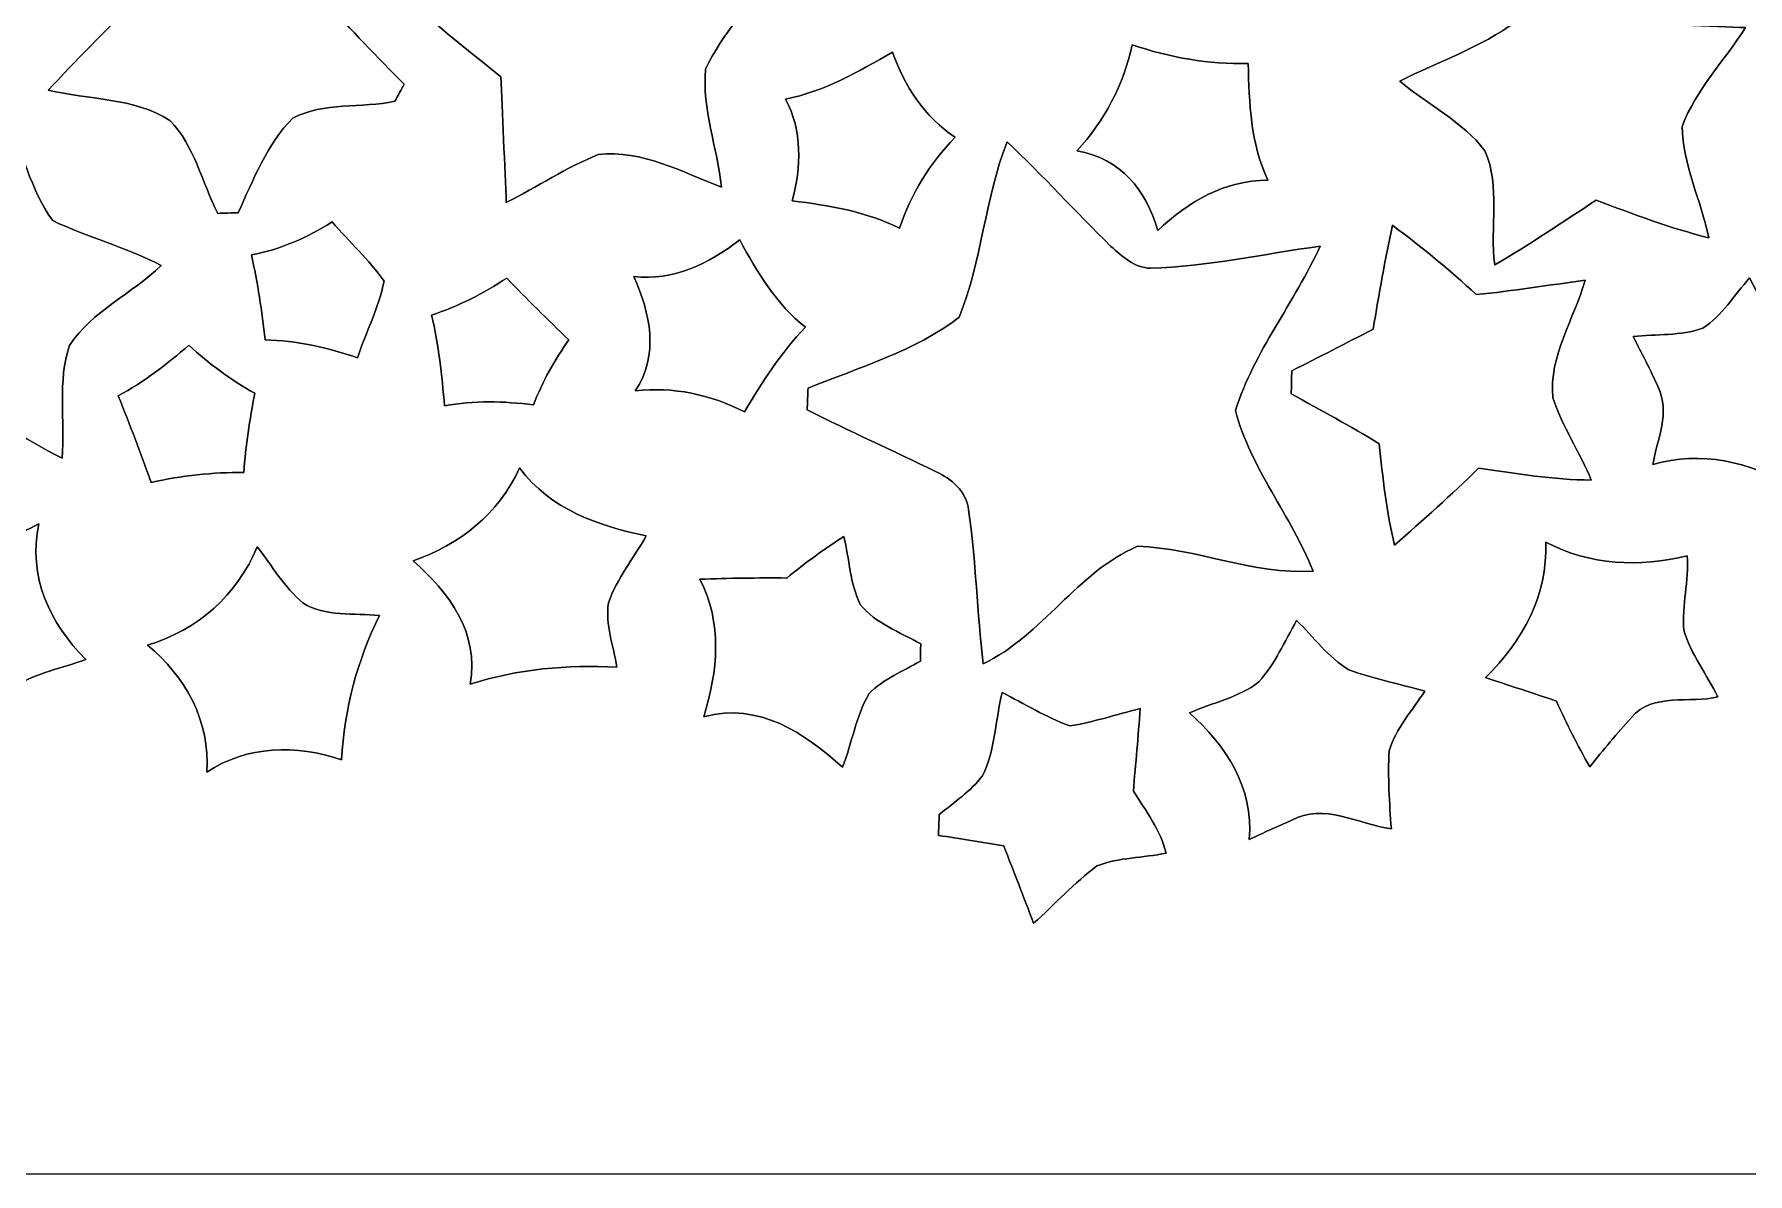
# Model space of a CAD drawing. Header units: centimetres. Extents: x -16.8 to 16.8, y -16.7 to 16.7.
# Drawn here: x -8.7 to -1.34, y -16.67 to -11.77 of the extents above; entities that cross this region are included whole.
import ezdxf

# ---------------------------------------------------------------- set-up
doc = ezdxf.new("R2010")
doc.units = ezdxf.units.CM
doc.header["$MEASUREMENT"] = 0
doc.layers.add('Layer 1', color=7, linetype='Continuous')

msp = doc.modelspace()

# ---------------------------------------------------------------- linework, layer by layer
at = {"layer": 'Layer 1', "color": 7}
for points, knots in [([(-16.77458, 16.66875), (-16.77458, 16.66875), (16.77458, 16.66875), (16.77458, 16.66875), (16.77458, 16.66875), (16.77458, 16.66875), (16.77458, -16.66875), (16.77458, -16.66875), (16.77458, -16.66875), (16.77458, -16.66875), (-16.77458, -16.66875), (-16.77458, -16.66875), (-16.77458, -16.66875), (-16.77458, -16.66875), (-16.77458, 16.66875), (-16.77458, 16.66875), (-16.77458, 16.66875), (-16.77458, 16.66875), (-16.77458, 16.66875), (-16.77458, 16.66875)], [0, 0, 0, 0, 0.1666667, 0.1666667, 0.1666667, 0.1666667, 0.3333333, 0.3333333, 0.3333333, 0.3333333, 0.5, 0.5, 0.5, 0.5, 0.6666667, 0.6666667, 0.6666667, 0.6666667, 1, 1, 1, 1]), ([(-6.55849, -11.46669), (-6.70878, -11.56652), (-6.89504, -11.59087), (-7.06226, -11.65154), (-7.06226, -11.65154), (-6.94231, -11.7542), (-6.8199, -11.85474), (-6.69572, -11.95317), (-6.69572, -11.95317), (-6.69008, -12.08793), (-6.67844, -12.35781), (-6.67279, -12.49257), (-6.67279, -12.49257), (-6.53944, -12.4266), (-6.41491, -12.34264), (-6.27733, -12.2869), (-6.27733, -12.2869), (-6.08718, -12.26502), (-5.9182, -12.3631), (-5.7471, -12.42695), (-5.7471, -12.42695), (-5.76545, -12.25762), (-5.83212, -12.09111), (-5.81554, -11.92036), (-5.81554, -11.92036), (-5.74534, -11.76655), (-5.62222, -11.64519), (-5.52979, -11.50479), (-5.52979, -11.50479), (-5.69736, -11.47727), (-5.87798, -11.49773), (-6.03603, -11.43318), (-6.03603, -11.43318), (-6.14398, -11.31641), (-6.21136, -11.16859), (-6.30061, -11.03771), (-6.30061, -11.03771), (-6.38986, -11.17812), (-6.45195, -11.33828), (-6.55849, -11.46669), (-6.55849, -11.46669), (-6.55849, -11.46669), (-6.55849, -11.46669), (-6.55849, -11.46669)], [0, 0, 0, 0, 0.0833333, 0.0833333, 0.0833333, 0.0833333, 0.1666667, 0.1666667, 0.1666667, 0.1666667, 0.25, 0.25, 0.25, 0.25, 0.3333333, 0.3333333, 0.3333333, 0.3333333, 0.4166667, 0.4166667, 0.4166667, 0.4166667, 0.5, 0.5, 0.5, 0.5, 0.5833333, 0.5833333, 0.5833333, 0.5833333, 0.6666667, 0.6666667, 0.6666667, 0.6666667, 0.75, 0.75, 0.75, 0.75, 0.8333333, 0.8333333, 0.8333333, 0.8333333, 1, 1, 1, 1]), ([(-8.30051, -11.12379), (-8.32873, -11.29312), (-8.30368, -11.46457), (-8.27652, -11.63214), (-8.27652, -11.63214), (-8.39788, -11.75844), (-8.5217, -11.88226), (-8.6427, -12.00997), (-8.6427, -12.00997), (-8.46878, -12.05265), (-8.2737, -12.04136), (-8.11918, -12.14014), (-8.11918, -12.14014), (-8.01405, -12.24809), (-7.98089, -12.40649), (-7.91351, -12.53984), (-7.91351, -12.53984), (-7.89129, -12.53913), (-7.84754, -12.53772), (-7.82532, -12.53702), (-7.82532, -12.53702), (-7.76041, -12.39555), (-7.70149, -12.24209), (-7.59072, -12.13026), (-7.59072, -12.13026), (-7.45666, -12.06112), (-7.29544, -12.08793), (-7.15151, -12.05794), (-7.15151, -12.05794), (-7.13846, -12.0329), (-7.12505, -12.00856), (-7.11165, -11.98421), (-7.11165, -11.98421), (-7.22842, -11.86956), (-7.3406, -11.74997), (-7.44926, -11.62791), (-7.44926, -11.62791), (-7.40657, -11.46316), (-7.36882, -11.29347), (-7.39951, -11.12344), (-7.39951, -11.12344), (-7.54803, -11.19223), (-7.68456, -11.30476), (-7.84825, -11.33122), (-7.84825, -11.33122), (-8.01158, -11.297), (-8.14952, -11.18905), (-8.30051, -11.12379), (-8.30051, -11.12379), (-8.30051, -11.12379), (-8.30051, -11.12379), (-8.30051, -11.12379)], [0, 0, 0, 0, 0.0714286, 0.0714286, 0.0714286, 0.0714286, 0.1428571, 0.1428571, 0.1428571, 0.1428571, 0.2142857, 0.2142857, 0.2142857, 0.2142857, 0.2857143, 0.2857143, 0.2857143, 0.2857143, 0.3571429, 0.3571429, 0.3571429, 0.3571429, 0.4285714, 0.4285714, 0.4285714, 0.4285714, 0.5, 0.5, 0.5, 0.5, 0.5714286, 0.5714286, 0.5714286, 0.5714286, 0.6428571, 0.6428571, 0.6428571, 0.6428571, 0.7142857, 0.7142857, 0.7142857, 0.7142857, 0.7857143, 0.7857143, 0.7857143, 0.7857143, 0.8571429, 0.8571429, 0.8571429, 0.8571429, 1, 1, 1, 1]), ([(-2.22779, -11.37991), (-2.26095, -11.49138), (-2.28212, -11.60815), (-2.33221, -11.71469), (-2.33221, -11.71469), (-2.48285, -11.82723), (-2.66383, -11.88649), (-2.83034, -11.97081), (-2.83034, -11.97081), (-2.71216, -12.07417), (-2.56011, -12.14367), (-2.46486, -12.27102), (-2.46486, -12.27102), (-2.39677, -12.42413), (-2.4451, -12.60052), (-2.42288, -12.76103), (-2.42288, -12.76103), (-2.27295, -12.67531), (-2.13113, -12.57688), (-1.98614, -12.48304), (-1.98614, -12.48304), (-1.82739, -12.54407), (-1.66723, -12.60334), (-1.50213, -12.64532), (-1.50213, -12.64532), (-1.53564, -12.48481), (-1.61431, -12.33135), (-1.61713, -12.16625), (-1.61713, -12.16625), (-1.55716, -12.00785), (-1.43545, -11.88261), (-1.34444, -11.7415), (-1.34444, -11.7415), (-1.47673, -11.73586), (-1.74131, -11.72422), (-1.8736, -11.71822), (-1.8736, -11.71822), (-1.95086, -11.60498), (-2.02812, -11.49209), (-2.10503, -11.37991), (-2.10503, -11.37991), (-2.1463, -11.37955), (-2.18722, -11.37955), (-2.22779, -11.37991), (-2.22779, -11.37991), (-2.22779, -11.37991), (-2.22779, -11.37991), (-2.22779, -11.37991)], [0, 0, 0, 0, 0.0769231, 0.0769231, 0.0769231, 0.0769231, 0.1538462, 0.1538462, 0.1538462, 0.1538462, 0.2307692, 0.2307692, 0.2307692, 0.2307692, 0.3076923, 0.3076923, 0.3076923, 0.3076923, 0.3846154, 0.3846154, 0.3846154, 0.3846154, 0.4615385, 0.4615385, 0.4615385, 0.4615385, 0.5384615, 0.5384615, 0.5384615, 0.5384615, 0.6153846, 0.6153846, 0.6153846, 0.6153846, 0.6923077, 0.6923077, 0.6923077, 0.6923077, 0.7692308, 0.7692308, 0.7692308, 0.7692308, 0.8461538, 0.8461538, 0.8461538, 0.8461538, 1, 1, 1, 1]), ([(-5.47264, -12.04842), (-5.39856, -12.1853), (-5.40456, -12.33946), (-5.44336, -12.48622), (-5.44336, -12.48622), (-5.28496, -12.50527), (-5.12586, -12.53243), (-4.98158, -12.60334), (-4.98158, -12.60334), (-4.93289, -12.45588), (-4.85069, -12.32323), (-4.74239, -12.21281), (-4.74239, -12.21281), (-4.87468, -12.12533), (-4.95935, -11.99409), (-5.01262, -11.84628), (-5.01262, -11.84628), (-5.15796, -11.93059), (-5.30507, -12.01596), (-5.47264, -12.04842), (-5.47264, -12.04842), (-5.47264, -12.04842), (-5.47264, -12.04842), (-5.47264, -12.04842)], [0, 0, 0, 0, 0.1428571, 0.1428571, 0.1428571, 0.1428571, 0.2857143, 0.2857143, 0.2857143, 0.2857143, 0.4285714, 0.4285714, 0.4285714, 0.4285714, 0.5714286, 0.5714286, 0.5714286, 0.5714286, 0.7142857, 0.7142857, 0.7142857, 0.7142857, 1, 1, 1, 1]), ([(-3.98145, -11.81488), (-4.01884, -11.98774), (-4.10069, -12.14191), (-4.21958, -12.27137), (-4.21958, -12.27137), (-4.02978, -12.30348), (-3.92113, -12.44212), (-3.87138, -12.61392), (-3.87138, -12.61392), (-3.74121, -12.48939), (-3.58422, -12.39838), (-3.39901, -12.39696), (-3.39901, -12.39696), (-3.47204, -12.23751), (-3.47909, -12.06606), (-3.48262, -11.89531), (-3.48262, -11.89531), (-3.65301, -11.8999), (-3.82023, -11.87027), (-3.98145, -11.81488), (-3.98145, -11.81488), (-3.98145, -11.81488), (-3.98145, -11.81488), (-3.98145, -11.81488)], [0, 0, 0, 0, 0.1428571, 0.1428571, 0.1428571, 0.1428571, 0.2857143, 0.2857143, 0.2857143, 0.2857143, 0.4285714, 0.4285714, 0.4285714, 0.4285714, 0.5714286, 0.5714286, 0.5714286, 0.5714286, 0.7142857, 0.7142857, 0.7142857, 0.7142857, 1, 1, 1, 1]), ([(-9.20009, -12.48833), (-9.35602, -12.52608), (-9.51618, -12.52643), (-9.67493, -12.53984), (-9.67493, -12.53984), (-9.59556, -12.68342), (-9.49396, -12.81254), (-9.39518, -12.94342), (-9.39518, -12.94342), (-9.4421, -13.11451), (-9.50066, -13.28208), (-9.54864, -13.45283), (-9.54864, -13.45283), (-9.37295, -13.4306), (-9.20503, -13.37028), (-9.04593, -13.29408), (-9.04593, -13.29408), (-8.89564, -13.39885), (-8.74889, -13.5128), (-8.58238, -13.59217), (-8.58238, -13.59217), (-8.56827, -13.43096), (-8.60354, -13.26233), (-8.55063, -13.10746), (-8.55063, -13.10746), (-8.45361, -12.96), (-8.28146, -12.8845), (-8.15622, -12.76456), (-8.15622, -12.76456), (-8.30509, -12.68518), (-8.47161, -12.64356), (-8.62295, -12.57124), (-8.62295, -12.57124), (-8.7189, -12.43683), (-8.75489, -12.27067), (-8.82086, -12.12144), (-8.82086, -12.12144), (-8.95668, -12.23469), (-9.05616, -12.38532), (-9.20009, -12.48833), (-9.20009, -12.48833), (-9.20009, -12.48833), (-9.20009, -12.48833), (-9.20009, -12.48833)], [0, 0, 0, 0, 0.0833333, 0.0833333, 0.0833333, 0.0833333, 0.1666667, 0.1666667, 0.1666667, 0.1666667, 0.25, 0.25, 0.25, 0.25, 0.3333333, 0.3333333, 0.3333333, 0.3333333, 0.4166667, 0.4166667, 0.4166667, 0.4166667, 0.5, 0.5, 0.5, 0.5, 0.5833333, 0.5833333, 0.5833333, 0.5833333, 0.6666667, 0.6666667, 0.6666667, 0.6666667, 0.75, 0.75, 0.75, 0.75, 0.8333333, 0.8333333, 0.8333333, 0.8333333, 1, 1, 1, 1]), ([(-4.72511, -12.9861), (-4.91596, -13.13321), (-5.15408, -13.20165), (-5.37528, -13.2909), (-5.37528, -13.2909), (-5.37633, -13.31419), (-5.37774, -13.36111), (-5.3788, -13.38474), (-5.3788, -13.38474), (-5.19642, -13.47646), (-5.01086, -13.56007), (-4.82706, -13.64932), (-4.82706, -13.64932), (-4.75862, -13.68072), (-4.69406, -13.73434), (-4.68524, -13.81478), (-4.68524, -13.81478), (-4.65349, -14.0335), (-4.64785, -14.25646), (-4.6228, -14.47659), (-4.6228, -14.47659), (-4.36668, -14.35453), (-4.21675, -14.08007), (-3.95852, -13.97106), (-3.95852, -13.97106), (-3.70417, -13.97882), (-3.46216, -14.09559), (-3.20393, -14.07795), (-3.20393, -14.07795), (-3.29812, -13.84018), (-3.47274, -13.63557), (-3.53766, -13.38792), (-3.53766, -13.38792), (-3.45828, -13.13462), (-3.2833, -12.92225), (-3.17359, -12.6813), (-3.17359, -12.6813), (-3.41665, -12.71305), (-3.65689, -12.76985), (-3.90278, -12.77549), (-3.90278, -12.77549), (-3.97193, -12.77549), (-4.02449, -12.72364), (-4.07317, -12.68201), (-4.07317, -12.68201), (-4.22416, -12.53384), (-4.36598, -12.37686), (-4.51979, -12.23186), (-4.51979, -12.23186), (-4.61328, -12.47634), (-4.6295, -12.74516), (-4.72511, -12.9861), (-4.72511, -12.9861), (-4.72511, -12.9861), (-4.72511, -12.9861), (-4.72511, -12.9861)], [0, 0, 0, 0, 0.0666667, 0.0666667, 0.0666667, 0.0666667, 0.1333333, 0.1333333, 0.1333333, 0.1333333, 0.2, 0.2, 0.2, 0.2, 0.2666667, 0.2666667, 0.2666667, 0.2666667, 0.3333333, 0.3333333, 0.3333333, 0.3333333, 0.4, 0.4, 0.4, 0.4, 0.4666667, 0.4666667, 0.4666667, 0.4666667, 0.5333333, 0.5333333, 0.5333333, 0.5333333, 0.6, 0.6, 0.6, 0.6, 0.6666667, 0.6666667, 0.6666667, 0.6666667, 0.7333333, 0.7333333, 0.7333333, 0.7333333, 0.8, 0.8, 0.8, 0.8, 0.8666667, 0.8666667, 0.8666667, 0.8666667, 1, 1, 1, 1]), ([(-7.76887, -12.71764), (-7.74171, -12.83829), (-7.72266, -12.96035), (-7.70996, -13.08347), (-7.70996, -13.08347), (-7.57414, -13.0877), (-7.44079, -13.11557), (-7.31308, -13.16108), (-7.31308, -13.16108), (-7.27569, -13.04996), (-7.2203, -12.94624), (-7.19843, -12.83123), (-7.19843, -12.83123), (-7.26334, -12.73881), (-7.34836, -12.66296), (-7.42068, -12.57688), (-7.42068, -12.57688), (-7.52828, -12.6425), (-7.64364, -12.69682), (-7.76887, -12.71764), (-7.76887, -12.71764), (-7.76887, -12.71764), (-7.76887, -12.71764), (-7.76887, -12.71764)], [0, 0, 0, 0, 0.1428571, 0.1428571, 0.1428571, 0.1428571, 0.2857143, 0.2857143, 0.2857143, 0.2857143, 0.4285714, 0.4285714, 0.4285714, 0.4285714, 0.5714286, 0.5714286, 0.5714286, 0.5714286, 0.7142857, 0.7142857, 0.7142857, 0.7142857, 1, 1, 1, 1]), ([(-2.86209, -12.59099), (-2.89489, -12.73881), (-2.92065, -12.88732), (-2.94534, -13.03761), (-2.94534, -13.03761), (-3.06176, -13.09793), (-3.17853, -13.15791), (-3.29565, -13.21682), (-3.29565, -13.21682), (-3.29636, -13.24187), (-3.29706, -13.29126), (-3.29777, -13.3163), (-3.29777, -13.3163), (-3.17077, -13.38545), (-3.04377, -13.45494), (-2.91959, -13.53009), (-2.91959, -13.53009), (-2.90371, -13.67543), (-2.88925, -13.8236), (-2.85327, -13.96647), (-2.85327, -13.96647), (-2.7305, -13.85852), (-2.60914, -13.74987), (-2.49202, -13.63557), (-2.49202, -13.63557), (-2.33151, -13.65814), (-2.17029, -13.68531), (-2.00766, -13.68672), (-2.00766, -13.68672), (-2.0574, -13.56607), (-2.13219, -13.45671), (-2.17311, -13.33253), (-2.17311, -13.33253), (-2.19004, -13.14979), (-2.08139, -12.99563), (-2.03412, -12.827), (-2.03412, -12.827), (-2.19004, -12.84852), (-2.34562, -12.87357), (-2.50225, -12.88909), (-2.50225, -12.88909), (-2.6162, -12.78255), (-2.73826, -12.68483), (-2.86209, -12.59099), (-2.86209, -12.59099), (-2.86209, -12.59099), (-2.86209, -12.59099), (-2.86209, -12.59099)], [0, 0, 0, 0, 0.0769231, 0.0769231, 0.0769231, 0.0769231, 0.1538462, 0.1538462, 0.1538462, 0.1538462, 0.2307692, 0.2307692, 0.2307692, 0.2307692, 0.3076923, 0.3076923, 0.3076923, 0.3076923, 0.3846154, 0.3846154, 0.3846154, 0.3846154, 0.4615385, 0.4615385, 0.4615385, 0.4615385, 0.5384615, 0.5384615, 0.5384615, 0.5384615, 0.6153846, 0.6153846, 0.6153846, 0.6153846, 0.6923077, 0.6923077, 0.6923077, 0.6923077, 0.7692308, 0.7692308, 0.7692308, 0.7692308, 0.8461538, 0.8461538, 0.8461538, 0.8461538, 1, 1, 1, 1]), ([(-6.12493, -12.81112), (-6.05296, -12.97058), (-6.01521, -13.14662), (-6.11787, -13.30325), (-6.11787, -13.30325), (-5.95489, -13.28455), (-5.79473, -13.31807), (-5.64868, -13.39356), (-5.64868, -13.39356), (-5.57142, -13.2648), (-5.49169, -13.1378), (-5.38656, -13.02985), (-5.38656, -13.02985), (-5.5118, -12.92931), (-5.59435, -12.79278), (-5.66914, -12.65308), (-5.66914, -12.65308), (-5.80037, -12.75644), (-5.95383, -12.83088), (-6.12493, -12.81112), (-6.12493, -12.81112), (-6.12493, -12.81112), (-6.12493, -12.81112), (-6.12493, -12.81112)], [0, 0, 0, 0, 0.1428571, 0.1428571, 0.1428571, 0.1428571, 0.2857143, 0.2857143, 0.2857143, 0.2857143, 0.4285714, 0.4285714, 0.4285714, 0.4285714, 0.5714286, 0.5714286, 0.5714286, 0.5714286, 0.7142857, 0.7142857, 0.7142857, 0.7142857, 1, 1, 1, 1]), ([(-6.99382, -12.97693), (-6.96454, -13.10499), (-6.94866, -13.23587), (-6.93843, -13.3671), (-6.93843, -13.3671), (-6.81179, -13.34417), (-6.68302, -13.34664), (-6.55567, -13.36357), (-6.55567, -13.36357), (-6.51828, -13.26339), (-6.46501, -13.17061), (-6.40398, -13.08347), (-6.40398, -13.08347), (-6.49464, -12.99669), (-6.58424, -12.90849), (-6.67103, -12.81818), (-6.67103, -12.81818), (-6.77157, -12.8845), (-6.87917, -12.93954), (-6.99382, -12.97693), (-6.99382, -12.97693), (-6.99382, -12.97693), (-6.99382, -12.97693), (-6.99382, -12.97693)], [0, 0, 0, 0, 0.1428571, 0.1428571, 0.1428571, 0.1428571, 0.2857143, 0.2857143, 0.2857143, 0.2857143, 0.4285714, 0.4285714, 0.4285714, 0.4285714, 0.5714286, 0.5714286, 0.5714286, 0.5714286, 0.7142857, 0.7142857, 0.7142857, 0.7142857, 1, 1, 1, 1]), ([(-1.52859, -13.03373), (-1.62384, -13.06795), (-1.72826, -13.05807), (-1.82739, -13.06936), (-1.82739, -13.06936), (-1.79176, -13.14203), (-1.75189, -13.21259), (-1.72014, -13.28737), (-1.72014, -13.28737), (-1.66723, -13.39462), (-1.72403, -13.51139), (-1.74343, -13.61969), (-1.74343, -13.61969), (-1.53494, -13.56042), (-1.32891, -13.60629), (-1.14759, -13.71388), (-1.14759, -13.71388), (-1.15464, -13.51597), (-1.06398, -13.34276), (-0.92181, -13.21047), (-0.92181, -13.21047), (-1.12113, -13.15685), (-1.24319, -12.99739), (-1.3268, -12.81712), (-1.3268, -12.81712), (-1.39241, -12.8905), (-1.44498, -12.9794), (-1.52859, -13.03373), (-1.52859, -13.03373), (-1.52859, -13.03373), (-1.52859, -13.03373), (-1.52859, -13.03373)], [0, 0, 0, 0, 0.1111111, 0.1111111, 0.1111111, 0.1111111, 0.2222222, 0.2222222, 0.2222222, 0.2222222, 0.3333333, 0.3333333, 0.3333333, 0.3333333, 0.4444444, 0.4444444, 0.4444444, 0.4444444, 0.5555556, 0.5555556, 0.5555556, 0.5555556, 0.6666667, 0.6666667, 0.6666667, 0.6666667, 0.7777778, 0.7777778, 0.7777778, 0.7777778, 1, 1, 1, 1]), ([(-8.34143, -13.32371), (-8.29134, -13.44718), (-8.24406, -13.57066), (-8.19961, -13.69695), (-8.19961, -13.69695), (-8.06873, -13.66696), (-7.93503, -13.6525), (-7.80062, -13.65426), (-7.80062, -13.65426), (-7.79392, -13.53926), (-7.77487, -13.42566), (-7.75441, -13.31313), (-7.75441, -13.31313), (-7.85671, -13.25598), (-7.95091, -13.18613), (-8.03698, -13.10711), (-8.03698, -13.10711), (-8.13188, -13.18824), (-8.23031, -13.2648), (-8.34143, -13.32371), (-8.34143, -13.32371), (-8.34143, -13.32371), (-8.34143, -13.32371), (-8.34143, -13.32371)], [0, 0, 0, 0, 0.1428571, 0.1428571, 0.1428571, 0.1428571, 0.2857143, 0.2857143, 0.2857143, 0.2857143, 0.4285714, 0.4285714, 0.4285714, 0.4285714, 0.5714286, 0.5714286, 0.5714286, 0.5714286, 0.7142857, 0.7142857, 0.7142857, 0.7142857, 1, 1, 1, 1]), ([(-6.61564, -13.63451), (-6.70736, -13.83453), (-6.8707, -13.96189), (-7.07355, -14.03421), (-7.07355, -14.03421), (-6.91762, -14.17038), (-6.78886, -14.34253), (-6.82731, -14.56443), (-6.82731, -14.56443), (-6.62376, -14.49776), (-6.40997, -14.48047), (-6.19725, -14.49105), (-6.19725, -14.49105), (-6.21171, -14.39968), (-6.24734, -14.30796), (-6.23394, -14.21483), (-6.23394, -14.21483), (-6.19689, -14.1097), (-6.12528, -14.02221), (-6.0706, -13.92661), (-6.0706, -13.92661), (-6.28015, -13.88216), (-6.48123, -13.81337), (-6.61564, -13.63451), (-6.61564, -13.63451), (-6.61564, -13.63451), (-6.61564, -13.63451), (-6.61564, -13.63451)], [0, 0, 0, 0, 0.125, 0.125, 0.125, 0.125, 0.25, 0.25, 0.25, 0.25, 0.375, 0.375, 0.375, 0.375, 0.5, 0.5, 0.5, 0.5, 0.625, 0.625, 0.625, 0.625, 0.75, 0.75, 0.75, 0.75, 1, 1, 1, 1]), ([(-8.97819, -14.00634), (-9.07944, -13.99505), (-9.17081, -13.94566), (-9.26536, -13.91214), (-9.26536, -13.91214), (-9.22373, -14.14533), (-9.34156, -14.34571), (-9.48619, -14.51328), (-9.48619, -14.51328), (-9.38071, -14.54362), (-9.26641, -14.55244), (-9.16834, -14.605), (-9.16834, -14.605), (-9.10202, -14.66391), (-9.07344, -14.75211), (-9.03146, -14.82866), (-9.03146, -14.82866), (-9.01241, -14.82901), (-8.97431, -14.82972), (-8.95526, -14.83007), (-8.95526, -14.83007), (-8.90305, -14.74152), (-8.86601, -14.63851), (-8.78487, -14.57184), (-8.78487, -14.57184), (-8.69139, -14.51575), (-8.58273, -14.49423), (-8.48078, -14.4586), (-8.48078, -14.4586), (-8.63565, -14.29985), (-8.7309, -14.10264), (-8.68221, -13.8744), (-8.68221, -13.8744), (-8.77923, -13.92061), (-8.87024, -13.98905), (-8.97819, -14.00634), (-8.97819, -14.00634), (-8.97819, -14.00634), (-8.97819, -14.00634), (-8.97819, -14.00634)], [0, 0, 0, 0, 0.0909091, 0.0909091, 0.0909091, 0.0909091, 0.1818182, 0.1818182, 0.1818182, 0.1818182, 0.2727273, 0.2727273, 0.2727273, 0.2727273, 0.3636364, 0.3636364, 0.3636364, 0.3636364, 0.4545455, 0.4545455, 0.4545455, 0.4545455, 0.5454545, 0.5454545, 0.5454545, 0.5454545, 0.6363636, 0.6363636, 0.6363636, 0.6363636, 0.7272727, 0.7272727, 0.7272727, 0.7272727, 0.8181818, 0.8181818, 0.8181818, 0.8181818, 1, 1, 1, 1]), ([(-8.21514, -14.3958), (-8.05286, -14.53268), (-7.94456, -14.72036), (-7.96078, -14.94261), (-7.96078, -14.94261), (-7.78616, -14.82619), (-7.5752, -14.82408), (-7.38082, -14.88863), (-7.38082, -14.88863), (-7.37023, -14.67203), (-7.31308, -14.46283), (-7.21819, -14.26845), (-7.21819, -14.26845), (-7.32825, -14.25857), (-7.44926, -14.2748), (-7.54733, -14.21483), (-7.54733, -14.21483), (-7.62741, -14.1478), (-7.67927, -14.05467), (-7.74347, -13.97353), (-7.74347, -13.97353), (-7.83026, -14.18202), (-7.99888, -14.3316), (-8.21514, -14.3958), (-8.21514, -14.3958), (-8.21514, -14.3958), (-8.21514, -14.3958), (-8.21514, -14.3958)], [0, 0, 0, 0, 0.125, 0.125, 0.125, 0.125, 0.25, 0.25, 0.25, 0.25, 0.375, 0.375, 0.375, 0.375, 0.5, 0.5, 0.5, 0.5, 0.625, 0.625, 0.625, 0.625, 0.75, 0.75, 0.75, 0.75, 1, 1, 1, 1]), ([(-5.467, -14.10758), (-5.59188, -14.10688), (-5.71606, -14.10794), (-5.84059, -14.11287), (-5.84059, -14.11287), (-5.74287, -14.29879), (-5.76298, -14.50975), (-5.82366, -14.70413), (-5.82366, -14.70413), (-5.58341, -14.64063), (-5.39256, -14.77363), (-5.22676, -14.92144), (-5.22676, -14.92144), (-5.18689, -14.81667), (-5.16819, -14.70096), (-5.11281, -14.60359), (-5.11281, -14.60359), (-5.05001, -14.54221), (-4.96746, -14.50799), (-4.89197, -14.46495), (-4.89197, -14.46495), (-4.89197, -14.4466), (-4.89126, -14.40921), (-4.89091, -14.39086), (-4.89091, -14.39086), (-4.98052, -14.34006), (-5.08459, -14.30373), (-5.15056, -14.22153), (-5.15056, -14.22153), (-5.19536, -14.13087), (-5.19748, -14.02574), (-5.22111, -13.92908), (-5.22111, -13.92908), (-5.30684, -13.98305), (-5.38798, -14.04373), (-5.467, -14.10758), (-5.467, -14.10758), (-5.467, -14.10758), (-5.467, -14.10758), (-5.467, -14.10758)], [0, 0, 0, 0, 0.0909091, 0.0909091, 0.0909091, 0.0909091, 0.1818182, 0.1818182, 0.1818182, 0.1818182, 0.2727273, 0.2727273, 0.2727273, 0.2727273, 0.3636364, 0.3636364, 0.3636364, 0.3636364, 0.4545455, 0.4545455, 0.4545455, 0.4545455, 0.5454545, 0.5454545, 0.5454545, 0.5454545, 0.6363636, 0.6363636, 0.6363636, 0.6363636, 0.7272727, 0.7272727, 0.7272727, 0.7272727, 0.8181818, 0.8181818, 0.8181818, 0.8181818, 1, 1, 1, 1]), ([(-2.20345, -13.95377), (-2.19534, -14.18519), (-2.30117, -14.37534), (-2.46204, -14.53586), (-2.46204, -14.53586), (-2.38584, -14.5609), (-2.23379, -14.61135), (-2.15759, -14.6364), (-2.15759, -14.6364), (-2.1142, -14.73271), (-2.06693, -14.82725), (-2.01401, -14.91897), (-2.01401, -14.91897), (-1.95615, -14.84665), (-1.89653, -14.77574), (-1.83515, -14.7066), (-1.83515, -14.7066), (-1.74554, -14.599), (-1.5808, -14.64839), (-1.46297, -14.61876), (-1.46297, -14.61876), (-1.51165, -14.5228), (-1.57903, -14.43531), (-1.61008, -14.3316), (-1.61008, -14.3316), (-1.61854, -14.22471), (-1.58679, -14.11922), (-1.59597, -14.01269), (-1.59597, -14.01269), (-1.80093, -14.06172), (-2.01401, -14.0529), (-2.20345, -13.95377), (-2.20345, -13.95377), (-2.20345, -13.95377), (-2.20345, -13.95377), (-2.20345, -13.95377)], [0, 0, 0, 0, 0.1, 0.1, 0.1, 0.1, 0.2, 0.2, 0.2, 0.2, 0.3, 0.3, 0.3, 0.3, 0.4, 0.4, 0.4, 0.4, 0.5, 0.5, 0.5, 0.5, 0.6, 0.6, 0.6, 0.6, 0.7, 0.7, 0.7, 0.7, 0.8, 0.8, 0.8, 0.8, 1, 1, 1, 1]), ([(-3.27448, -14.29067), (-3.32669, -14.37957), (-3.36691, -14.47765), (-3.43747, -14.5542), (-3.43747, -14.5542), (-3.52284, -14.62229), (-3.63679, -14.64239), (-3.73521, -14.6879), (-3.73521, -14.6879), (-3.57823, -14.8276), (-3.45899, -15.00752), (-3.47804, -15.23153), (-3.47804, -15.23153), (-3.41806, -15.20402), (-3.35844, -15.17544), (-3.29741, -15.14969), (-3.29741, -15.14969), (-3.15877, -15.07243), (-3.00849, -15.16627), (-2.86738, -15.18602), (-2.86738, -15.18602), (-2.87549, -15.0749), (-2.88325, -14.96201), (-2.8769, -14.85089), (-2.8769, -14.85089), (-2.84903, -14.75352), (-2.77671, -14.67767), (-2.72344, -14.59371), (-2.72344, -14.59371), (-2.83175, -14.56408), (-2.94499, -14.54009), (-3.05012, -14.50305), (-3.05012, -14.50305), (-3.13902, -14.44907), (-3.2004, -14.36194), (-3.27448, -14.29067), (-3.27448, -14.29067), (-3.27448, -14.29067), (-3.27448, -14.29067), (-3.27448, -14.29067)], [0, 0, 0, 0, 0.0909091, 0.0909091, 0.0909091, 0.0909091, 0.1818182, 0.1818182, 0.1818182, 0.1818182, 0.2727273, 0.2727273, 0.2727273, 0.2727273, 0.3636364, 0.3636364, 0.3636364, 0.3636364, 0.4545455, 0.4545455, 0.4545455, 0.4545455, 0.5454545, 0.5454545, 0.5454545, 0.5454545, 0.6363636, 0.6363636, 0.6363636, 0.6363636, 0.7272727, 0.7272727, 0.7272727, 0.7272727, 0.8181818, 0.8181818, 0.8181818, 0.8181818, 1, 1, 1, 1]), ([(-4.54096, -14.59971), (-4.56953, -14.71824), (-4.57059, -14.8463), (-4.62492, -14.95742), (-4.62492, -14.95742), (-4.67536, -15.02481), (-4.74663, -15.07137), (-4.81118, -15.12429), (-4.81118, -15.12429), (-4.81189, -15.14687), (-4.81401, -15.19202), (-4.81471, -15.21495), (-4.81471, -15.21495), (-4.72228, -15.22659), (-4.62739, -15.24388), (-4.5339, -15.25834), (-4.5339, -15.25834), (-4.49121, -15.36876), (-4.44818, -15.47989), (-4.40549, -15.59207), (-4.40549, -15.59207), (-4.31412, -15.51058), (-4.23122, -15.41815), (-4.13314, -15.34548), (-4.13314, -15.34548), (-4.0386, -15.30773), (-3.93453, -15.31161), (-3.83611, -15.29009), (-3.83611, -15.29009), (-3.85974, -15.19096), (-3.92324, -15.10877), (-3.97651, -15.02445), (-3.97651, -15.02445), (-3.96734, -14.90521), (-3.95464, -14.78774), (-3.94794, -14.66921), (-3.94794, -14.66921), (-4.04848, -14.69425), (-4.14761, -14.72706), (-4.25027, -14.74364), (-4.25027, -14.74364), (-4.35222, -14.70589), (-4.445, -14.64874), (-4.54096, -14.59971), (-4.54096, -14.59971), (-4.54096, -14.59971), (-4.54096, -14.59971), (-4.54096, -14.59971)], [0, 0, 0, 0, 0.0769231, 0.0769231, 0.0769231, 0.0769231, 0.1538462, 0.1538462, 0.1538462, 0.1538462, 0.2307692, 0.2307692, 0.2307692, 0.2307692, 0.3076923, 0.3076923, 0.3076923, 0.3076923, 0.3846154, 0.3846154, 0.3846154, 0.3846154, 0.4615385, 0.4615385, 0.4615385, 0.4615385, 0.5384615, 0.5384615, 0.5384615, 0.5384615, 0.6153846, 0.6153846, 0.6153846, 0.6153846, 0.6923077, 0.6923077, 0.6923077, 0.6923077, 0.7692308, 0.7692308, 0.7692308, 0.7692308, 0.8461538, 0.8461538, 0.8461538, 0.8461538, 1, 1, 1, 1])]:
    msp.add_open_spline(points, degree=3, knots=knots, dxfattribs=at)
at = {"layer": 'Layer 1', "color": 251}
for points, knots in [([(-6.55849, -11.46669), (-6.45195, -11.33828), (-6.38986, -11.17812), (-6.30061, -11.03771), (-6.30061, -11.03771), (-6.21136, -11.16859), (-6.14398, -11.31641), (-6.03603, -11.43318), (-6.03603, -11.43318), (-5.87798, -11.49773), (-5.69736, -11.47727), (-5.52979, -11.50479), (-5.52979, -11.50479), (-5.62222, -11.64519), (-5.74534, -11.76655), (-5.81554, -11.92036), (-5.81554, -11.92036), (-5.83212, -12.09111), (-5.76545, -12.25762), (-5.7471, -12.42695), (-5.7471, -12.42695), (-5.9182, -12.3631), (-6.08718, -12.26502), (-6.27733, -12.2869), (-6.27733, -12.2869), (-6.41491, -12.34264), (-6.53944, -12.4266), (-6.67279, -12.49257), (-6.67279, -12.49257), (-6.67844, -12.35781), (-6.69008, -12.08793), (-6.69572, -11.95317), (-6.69572, -11.95317), (-6.8199, -11.85474), (-6.94231, -11.7542), (-7.06226, -11.65154), (-7.06226, -11.65154), (-6.89504, -11.59087), (-6.70878, -11.56652), (-6.55849, -11.46669)], [0, 0, 0, 0, 0.0909091, 0.0909091, 0.0909091, 0.0909091, 0.1818182, 0.1818182, 0.1818182, 0.1818182, 0.2727273, 0.2727273, 0.2727273, 0.2727273, 0.3636364, 0.3636364, 0.3636364, 0.3636364, 0.4545455, 0.4545455, 0.4545455, 0.4545455, 0.5454545, 0.5454545, 0.5454545, 0.5454545, 0.6363636, 0.6363636, 0.6363636, 0.6363636, 0.7272727, 0.7272727, 0.7272727, 0.7272727, 0.8181818, 0.8181818, 0.8181818, 0.8181818, 1, 1, 1, 1]), ([(-8.30051, -11.12379), (-8.14952, -11.18905), (-8.01158, -11.297), (-7.84825, -11.33122), (-7.84825, -11.33122), (-7.68456, -11.30476), (-7.54803, -11.19223), (-7.39951, -11.12344), (-7.39951, -11.12344), (-7.36882, -11.29347), (-7.40657, -11.46316), (-7.44926, -11.62791), (-7.44926, -11.62791), (-7.3406, -11.74997), (-7.22842, -11.86956), (-7.11165, -11.98421), (-7.11165, -11.98421), (-7.12505, -12.00856), (-7.13846, -12.0329), (-7.15151, -12.05794), (-7.15151, -12.05794), (-7.29544, -12.08793), (-7.45666, -12.06112), (-7.59072, -12.13026), (-7.59072, -12.13026), (-7.70149, -12.24209), (-7.76041, -12.39555), (-7.82532, -12.53702), (-7.82532, -12.53702), (-7.84754, -12.53772), (-7.89129, -12.53913), (-7.91351, -12.53984), (-7.91351, -12.53984), (-7.98089, -12.40649), (-8.01405, -12.24809), (-8.11918, -12.14014), (-8.11918, -12.14014), (-8.2737, -12.04136), (-8.46878, -12.05265), (-8.6427, -12.00997), (-8.6427, -12.00997), (-8.5217, -11.88226), (-8.39788, -11.75844), (-8.27652, -11.63214), (-8.27652, -11.63214), (-8.30368, -11.46457), (-8.32873, -11.29312), (-8.30051, -11.12379)], [0, 0, 0, 0, 0.0769231, 0.0769231, 0.0769231, 0.0769231, 0.1538462, 0.1538462, 0.1538462, 0.1538462, 0.2307692, 0.2307692, 0.2307692, 0.2307692, 0.3076923, 0.3076923, 0.3076923, 0.3076923, 0.3846154, 0.3846154, 0.3846154, 0.3846154, 0.4615385, 0.4615385, 0.4615385, 0.4615385, 0.5384615, 0.5384615, 0.5384615, 0.5384615, 0.6153846, 0.6153846, 0.6153846, 0.6153846, 0.6923077, 0.6923077, 0.6923077, 0.6923077, 0.7692308, 0.7692308, 0.7692308, 0.7692308, 0.8461538, 0.8461538, 0.8461538, 0.8461538, 1, 1, 1, 1]), ([(-2.22779, -11.37991), (-2.18722, -11.37955), (-2.1463, -11.37955), (-2.10503, -11.37991), (-2.10503, -11.37991), (-2.02812, -11.49209), (-1.95086, -11.60498), (-1.8736, -11.71822), (-1.8736, -11.71822), (-1.74131, -11.72422), (-1.47673, -11.73586), (-1.34444, -11.7415), (-1.34444, -11.7415), (-1.43545, -11.88261), (-1.55716, -12.00785), (-1.61713, -12.16625), (-1.61713, -12.16625), (-1.61431, -12.33135), (-1.53564, -12.48481), (-1.50213, -12.64532), (-1.50213, -12.64532), (-1.66723, -12.60334), (-1.82739, -12.54407), (-1.98614, -12.48304), (-1.98614, -12.48304), (-2.13113, -12.57688), (-2.27295, -12.67531), (-2.42288, -12.76103), (-2.42288, -12.76103), (-2.4451, -12.60052), (-2.39677, -12.42413), (-2.46486, -12.27102), (-2.46486, -12.27102), (-2.56011, -12.14367), (-2.71216, -12.07417), (-2.83034, -11.97081), (-2.83034, -11.97081), (-2.66383, -11.88649), (-2.48285, -11.82723), (-2.33221, -11.71469), (-2.33221, -11.71469), (-2.28212, -11.60815), (-2.26095, -11.49138), (-2.22779, -11.37991)], [0, 0, 0, 0, 0.0833333, 0.0833333, 0.0833333, 0.0833333, 0.1666667, 0.1666667, 0.1666667, 0.1666667, 0.25, 0.25, 0.25, 0.25, 0.3333333, 0.3333333, 0.3333333, 0.3333333, 0.4166667, 0.4166667, 0.4166667, 0.4166667, 0.5, 0.5, 0.5, 0.5, 0.5833333, 0.5833333, 0.5833333, 0.5833333, 0.6666667, 0.6666667, 0.6666667, 0.6666667, 0.75, 0.75, 0.75, 0.75, 0.8333333, 0.8333333, 0.8333333, 0.8333333, 1, 1, 1, 1]), ([(-5.47264, -12.04842), (-5.30507, -12.01596), (-5.15796, -11.93059), (-5.01262, -11.84628), (-5.01262, -11.84628), (-4.95935, -11.99409), (-4.87468, -12.12533), (-4.74239, -12.21281), (-4.74239, -12.21281), (-4.85069, -12.32323), (-4.93289, -12.45588), (-4.98158, -12.60334), (-4.98158, -12.60334), (-5.12586, -12.53243), (-5.28496, -12.50527), (-5.44336, -12.48622), (-5.44336, -12.48622), (-5.40456, -12.33946), (-5.39856, -12.1853), (-5.47264, -12.04842)], [0, 0, 0, 0, 0.1666667, 0.1666667, 0.1666667, 0.1666667, 0.3333333, 0.3333333, 0.3333333, 0.3333333, 0.5, 0.5, 0.5, 0.5, 0.6666667, 0.6666667, 0.6666667, 0.6666667, 1, 1, 1, 1]), ([(-3.98145, -11.81488), (-3.82023, -11.87027), (-3.65301, -11.8999), (-3.48262, -11.89531), (-3.48262, -11.89531), (-3.47909, -12.06606), (-3.47204, -12.23751), (-3.39901, -12.39696), (-3.39901, -12.39696), (-3.58422, -12.39838), (-3.74121, -12.48939), (-3.87138, -12.61392), (-3.87138, -12.61392), (-3.92113, -12.44212), (-4.02978, -12.30348), (-4.21958, -12.27137), (-4.21958, -12.27137), (-4.10069, -12.14191), (-4.01884, -11.98774), (-3.98145, -11.81488)], [0, 0, 0, 0, 0.1666667, 0.1666667, 0.1666667, 0.1666667, 0.3333333, 0.3333333, 0.3333333, 0.3333333, 0.5, 0.5, 0.5, 0.5, 0.6666667, 0.6666667, 0.6666667, 0.6666667, 1, 1, 1, 1]), ([(-9.20009, -12.48833), (-9.05616, -12.38532), (-8.95668, -12.23469), (-8.82086, -12.12144), (-8.82086, -12.12144), (-8.75489, -12.27067), (-8.7189, -12.43683), (-8.62295, -12.57124), (-8.62295, -12.57124), (-8.47161, -12.64356), (-8.30509, -12.68518), (-8.15622, -12.76456), (-8.15622, -12.76456), (-8.28146, -12.8845), (-8.45361, -12.96), (-8.55063, -13.10746), (-8.55063, -13.10746), (-8.60354, -13.26233), (-8.56827, -13.43096), (-8.58238, -13.59217), (-8.58238, -13.59217), (-8.74889, -13.5128), (-8.89564, -13.39885), (-9.04593, -13.29408), (-9.04593, -13.29408), (-9.20503, -13.37028), (-9.37295, -13.4306), (-9.54864, -13.45283), (-9.54864, -13.45283), (-9.50066, -13.28208), (-9.4421, -13.11451), (-9.39518, -12.94342), (-9.39518, -12.94342), (-9.49396, -12.81254), (-9.59556, -12.68342), (-9.67493, -12.53984), (-9.67493, -12.53984), (-9.51618, -12.52643), (-9.35602, -12.52608), (-9.20009, -12.48833)], [0, 0, 0, 0, 0.0909091, 0.0909091, 0.0909091, 0.0909091, 0.1818182, 0.1818182, 0.1818182, 0.1818182, 0.2727273, 0.2727273, 0.2727273, 0.2727273, 0.3636364, 0.3636364, 0.3636364, 0.3636364, 0.4545455, 0.4545455, 0.4545455, 0.4545455, 0.5454545, 0.5454545, 0.5454545, 0.5454545, 0.6363636, 0.6363636, 0.6363636, 0.6363636, 0.7272727, 0.7272727, 0.7272727, 0.7272727, 0.8181818, 0.8181818, 0.8181818, 0.8181818, 1, 1, 1, 1]), ([(-4.72511, -12.9861), (-4.6295, -12.74516), (-4.61328, -12.47634), (-4.51979, -12.23186), (-4.51979, -12.23186), (-4.36598, -12.37686), (-4.22416, -12.53384), (-4.07317, -12.68201), (-4.07317, -12.68201), (-4.02449, -12.72364), (-3.97193, -12.77549), (-3.90278, -12.77549), (-3.90278, -12.77549), (-3.65689, -12.76985), (-3.41665, -12.71305), (-3.17359, -12.6813), (-3.17359, -12.6813), (-3.2833, -12.92225), (-3.45828, -13.13462), (-3.53766, -13.38792), (-3.53766, -13.38792), (-3.47274, -13.63557), (-3.29812, -13.84018), (-3.20393, -14.07795), (-3.20393, -14.07795), (-3.46216, -14.09559), (-3.70417, -13.97882), (-3.95852, -13.97106), (-3.95852, -13.97106), (-4.21675, -14.08007), (-4.36668, -14.35453), (-4.6228, -14.47659), (-4.6228, -14.47659), (-4.64785, -14.25646), (-4.65349, -14.0335), (-4.68524, -13.81478), (-4.68524, -13.81478), (-4.69406, -13.73434), (-4.75862, -13.68072), (-4.82706, -13.64932), (-4.82706, -13.64932), (-5.01086, -13.56007), (-5.19642, -13.47646), (-5.3788, -13.38474), (-5.3788, -13.38474), (-5.37774, -13.36111), (-5.37633, -13.31419), (-5.37528, -13.2909), (-5.37528, -13.2909), (-5.15408, -13.20165), (-4.91596, -13.13321), (-4.72511, -12.9861)], [0, 0, 0, 0, 0.0714286, 0.0714286, 0.0714286, 0.0714286, 0.1428571, 0.1428571, 0.1428571, 0.1428571, 0.2142857, 0.2142857, 0.2142857, 0.2142857, 0.2857143, 0.2857143, 0.2857143, 0.2857143, 0.3571429, 0.3571429, 0.3571429, 0.3571429, 0.4285714, 0.4285714, 0.4285714, 0.4285714, 0.5, 0.5, 0.5, 0.5, 0.5714286, 0.5714286, 0.5714286, 0.5714286, 0.6428571, 0.6428571, 0.6428571, 0.6428571, 0.7142857, 0.7142857, 0.7142857, 0.7142857, 0.7857143, 0.7857143, 0.7857143, 0.7857143, 0.8571429, 0.8571429, 0.8571429, 0.8571429, 1, 1, 1, 1]), ([(-7.76887, -12.71764), (-7.64364, -12.69682), (-7.52828, -12.6425), (-7.42068, -12.57688), (-7.42068, -12.57688), (-7.34836, -12.66296), (-7.26334, -12.73881), (-7.19843, -12.83123), (-7.19843, -12.83123), (-7.2203, -12.94624), (-7.27569, -13.04996), (-7.31308, -13.16108), (-7.31308, -13.16108), (-7.44079, -13.11557), (-7.57414, -13.0877), (-7.70996, -13.08347), (-7.70996, -13.08347), (-7.72266, -12.96035), (-7.74171, -12.83829), (-7.76887, -12.71764)], [0, 0, 0, 0, 0.1666667, 0.1666667, 0.1666667, 0.1666667, 0.3333333, 0.3333333, 0.3333333, 0.3333333, 0.5, 0.5, 0.5, 0.5, 0.6666667, 0.6666667, 0.6666667, 0.6666667, 1, 1, 1, 1]), ([(-2.86209, -12.59099), (-2.73826, -12.68483), (-2.6162, -12.78255), (-2.50225, -12.88909), (-2.50225, -12.88909), (-2.34562, -12.87357), (-2.19004, -12.84852), (-2.03412, -12.827), (-2.03412, -12.827), (-2.08139, -12.99563), (-2.19004, -13.14979), (-2.17311, -13.33253), (-2.17311, -13.33253), (-2.13219, -13.45671), (-2.0574, -13.56607), (-2.00766, -13.68672), (-2.00766, -13.68672), (-2.17029, -13.68531), (-2.33151, -13.65814), (-2.49202, -13.63557), (-2.49202, -13.63557), (-2.60914, -13.74987), (-2.7305, -13.85852), (-2.85327, -13.96647), (-2.85327, -13.96647), (-2.88925, -13.8236), (-2.90371, -13.67543), (-2.91959, -13.53009), (-2.91959, -13.53009), (-3.04377, -13.45494), (-3.17077, -13.38545), (-3.29777, -13.3163), (-3.29777, -13.3163), (-3.29706, -13.29126), (-3.29636, -13.24187), (-3.29565, -13.21682), (-3.29565, -13.21682), (-3.17853, -13.15791), (-3.06176, -13.09793), (-2.94534, -13.03761), (-2.94534, -13.03761), (-2.92065, -12.88732), (-2.89489, -12.73881), (-2.86209, -12.59099)], [0, 0, 0, 0, 0.0833333, 0.0833333, 0.0833333, 0.0833333, 0.1666667, 0.1666667, 0.1666667, 0.1666667, 0.25, 0.25, 0.25, 0.25, 0.3333333, 0.3333333, 0.3333333, 0.3333333, 0.4166667, 0.4166667, 0.4166667, 0.4166667, 0.5, 0.5, 0.5, 0.5, 0.5833333, 0.5833333, 0.5833333, 0.5833333, 0.6666667, 0.6666667, 0.6666667, 0.6666667, 0.75, 0.75, 0.75, 0.75, 0.8333333, 0.8333333, 0.8333333, 0.8333333, 1, 1, 1, 1]), ([(-6.12493, -12.81112), (-5.95383, -12.83088), (-5.80037, -12.75644), (-5.66914, -12.65308), (-5.66914, -12.65308), (-5.59435, -12.79278), (-5.5118, -12.92931), (-5.38656, -13.02985), (-5.38656, -13.02985), (-5.49169, -13.1378), (-5.57142, -13.2648), (-5.64868, -13.39356), (-5.64868, -13.39356), (-5.79473, -13.31807), (-5.95489, -13.28455), (-6.11787, -13.30325), (-6.11787, -13.30325), (-6.01521, -13.14662), (-6.05296, -12.97058), (-6.12493, -12.81112)], [0, 0, 0, 0, 0.1666667, 0.1666667, 0.1666667, 0.1666667, 0.3333333, 0.3333333, 0.3333333, 0.3333333, 0.5, 0.5, 0.5, 0.5, 0.6666667, 0.6666667, 0.6666667, 0.6666667, 1, 1, 1, 1]), ([(-6.99382, -12.97693), (-6.87917, -12.93954), (-6.77157, -12.8845), (-6.67103, -12.81818), (-6.67103, -12.81818), (-6.58424, -12.90849), (-6.49464, -12.99669), (-6.40398, -13.08347), (-6.40398, -13.08347), (-6.46501, -13.17061), (-6.51828, -13.26339), (-6.55567, -13.36357), (-6.55567, -13.36357), (-6.68302, -13.34664), (-6.81179, -13.34417), (-6.93843, -13.3671), (-6.93843, -13.3671), (-6.94866, -13.23587), (-6.96454, -13.10499), (-6.99382, -12.97693)], [0, 0, 0, 0, 0.1666667, 0.1666667, 0.1666667, 0.1666667, 0.3333333, 0.3333333, 0.3333333, 0.3333333, 0.5, 0.5, 0.5, 0.5, 0.6666667, 0.6666667, 0.6666667, 0.6666667, 1, 1, 1, 1]), ([(-1.52859, -13.03373), (-1.44498, -12.9794), (-1.39241, -12.8905), (-1.3268, -12.81712), (-1.3268, -12.81712), (-1.24319, -12.99739), (-1.12113, -13.15685), (-0.92181, -13.21047), (-0.92181, -13.21047), (-1.06398, -13.34276), (-1.15464, -13.51597), (-1.14759, -13.71388), (-1.14759, -13.71388), (-1.32891, -13.60629), (-1.53494, -13.56042), (-1.74343, -13.61969), (-1.74343, -13.61969), (-1.72403, -13.51139), (-1.66723, -13.39462), (-1.72014, -13.28737), (-1.72014, -13.28737), (-1.75189, -13.21259), (-1.79176, -13.14203), (-1.82739, -13.06936), (-1.82739, -13.06936), (-1.72826, -13.05807), (-1.62384, -13.06795), (-1.52859, -13.03373)], [0, 0, 0, 0, 0.125, 0.125, 0.125, 0.125, 0.25, 0.25, 0.25, 0.25, 0.375, 0.375, 0.375, 0.375, 0.5, 0.5, 0.5, 0.5, 0.625, 0.625, 0.625, 0.625, 0.75, 0.75, 0.75, 0.75, 1, 1, 1, 1]), ([(-8.34143, -13.32371), (-8.23031, -13.2648), (-8.13188, -13.18824), (-8.03698, -13.10711), (-8.03698, -13.10711), (-7.95091, -13.18613), (-7.85671, -13.25598), (-7.75441, -13.31313), (-7.75441, -13.31313), (-7.77487, -13.42566), (-7.79392, -13.53926), (-7.80062, -13.65426), (-7.80062, -13.65426), (-7.93503, -13.6525), (-8.06873, -13.66696), (-8.19961, -13.69695), (-8.19961, -13.69695), (-8.24406, -13.57066), (-8.29134, -13.44718), (-8.34143, -13.32371)], [0, 0, 0, 0, 0.1666667, 0.1666667, 0.1666667, 0.1666667, 0.3333333, 0.3333333, 0.3333333, 0.3333333, 0.5, 0.5, 0.5, 0.5, 0.6666667, 0.6666667, 0.6666667, 0.6666667, 1, 1, 1, 1]), ([(-6.61564, -13.63451), (-6.48123, -13.81337), (-6.28015, -13.88216), (-6.0706, -13.92661), (-6.0706, -13.92661), (-6.12528, -14.02221), (-6.19689, -14.1097), (-6.23394, -14.21483), (-6.23394, -14.21483), (-6.24734, -14.30796), (-6.21171, -14.39968), (-6.19725, -14.49105), (-6.19725, -14.49105), (-6.40997, -14.48047), (-6.62376, -14.49776), (-6.82731, -14.56443), (-6.82731, -14.56443), (-6.78886, -14.34253), (-6.91762, -14.17038), (-7.07355, -14.03421), (-7.07355, -14.03421), (-6.8707, -13.96189), (-6.70736, -13.83453), (-6.61564, -13.63451)], [0, 0, 0, 0, 0.1428571, 0.1428571, 0.1428571, 0.1428571, 0.2857143, 0.2857143, 0.2857143, 0.2857143, 0.4285714, 0.4285714, 0.4285714, 0.4285714, 0.5714286, 0.5714286, 0.5714286, 0.5714286, 0.7142857, 0.7142857, 0.7142857, 0.7142857, 1, 1, 1, 1]), ([(-8.97819, -14.00634), (-8.87024, -13.98905), (-8.77923, -13.92061), (-8.68221, -13.8744), (-8.68221, -13.8744), (-8.7309, -14.10264), (-8.63565, -14.29985), (-8.48078, -14.4586), (-8.48078, -14.4586), (-8.58273, -14.49423), (-8.69139, -14.51575), (-8.78487, -14.57184), (-8.78487, -14.57184), (-8.86601, -14.63851), (-8.90305, -14.74152), (-8.95526, -14.83007), (-8.95526, -14.83007), (-8.97431, -14.82972), (-9.01241, -14.82901), (-9.03146, -14.82866), (-9.03146, -14.82866), (-9.07344, -14.75211), (-9.10202, -14.66391), (-9.16834, -14.605), (-9.16834, -14.605), (-9.26641, -14.55244), (-9.38071, -14.54362), (-9.48619, -14.51328), (-9.48619, -14.51328), (-9.34156, -14.34571), (-9.22373, -14.14533), (-9.26536, -13.91214), (-9.26536, -13.91214), (-9.17081, -13.94566), (-9.07944, -13.99505), (-8.97819, -14.00634)], [0, 0, 0, 0, 0.1, 0.1, 0.1, 0.1, 0.2, 0.2, 0.2, 0.2, 0.3, 0.3, 0.3, 0.3, 0.4, 0.4, 0.4, 0.4, 0.5, 0.5, 0.5, 0.5, 0.6, 0.6, 0.6, 0.6, 0.7, 0.7, 0.7, 0.7, 0.8, 0.8, 0.8, 0.8, 1, 1, 1, 1]), ([(-8.21514, -14.3958), (-7.99888, -14.3316), (-7.83026, -14.18202), (-7.74347, -13.97353), (-7.74347, -13.97353), (-7.67927, -14.05467), (-7.62741, -14.1478), (-7.54733, -14.21483), (-7.54733, -14.21483), (-7.44926, -14.2748), (-7.32825, -14.25857), (-7.21819, -14.26845), (-7.21819, -14.26845), (-7.31308, -14.46283), (-7.37023, -14.67203), (-7.38082, -14.88863), (-7.38082, -14.88863), (-7.5752, -14.82408), (-7.78616, -14.82619), (-7.96078, -14.94261), (-7.96078, -14.94261), (-7.94456, -14.72036), (-8.05286, -14.53268), (-8.21514, -14.3958)], [0, 0, 0, 0, 0.1428571, 0.1428571, 0.1428571, 0.1428571, 0.2857143, 0.2857143, 0.2857143, 0.2857143, 0.4285714, 0.4285714, 0.4285714, 0.4285714, 0.5714286, 0.5714286, 0.5714286, 0.5714286, 0.7142857, 0.7142857, 0.7142857, 0.7142857, 1, 1, 1, 1]), ([(-5.467, -14.10758), (-5.38798, -14.04373), (-5.30684, -13.98305), (-5.22111, -13.92908), (-5.22111, -13.92908), (-5.19748, -14.02574), (-5.19536, -14.13087), (-5.15056, -14.22153), (-5.15056, -14.22153), (-5.08459, -14.30373), (-4.98052, -14.34006), (-4.89091, -14.39086), (-4.89091, -14.39086), (-4.89126, -14.40921), (-4.89197, -14.4466), (-4.89197, -14.46495), (-4.89197, -14.46495), (-4.96746, -14.50799), (-5.05001, -14.54221), (-5.11281, -14.60359), (-5.11281, -14.60359), (-5.16819, -14.70096), (-5.18689, -14.81667), (-5.22676, -14.92144), (-5.22676, -14.92144), (-5.39256, -14.77363), (-5.58341, -14.64063), (-5.82366, -14.70413), (-5.82366, -14.70413), (-5.76298, -14.50975), (-5.74287, -14.29879), (-5.84059, -14.11287), (-5.84059, -14.11287), (-5.71606, -14.10794), (-5.59188, -14.10688), (-5.467, -14.10758)], [0, 0, 0, 0, 0.1, 0.1, 0.1, 0.1, 0.2, 0.2, 0.2, 0.2, 0.3, 0.3, 0.3, 0.3, 0.4, 0.4, 0.4, 0.4, 0.5, 0.5, 0.5, 0.5, 0.6, 0.6, 0.6, 0.6, 0.7, 0.7, 0.7, 0.7, 0.8, 0.8, 0.8, 0.8, 1, 1, 1, 1]), ([(-2.20345, -13.95377), (-2.01401, -14.0529), (-1.80093, -14.06172), (-1.59597, -14.01269), (-1.59597, -14.01269), (-1.58679, -14.11922), (-1.61854, -14.22471), (-1.61008, -14.3316), (-1.61008, -14.3316), (-1.57903, -14.43531), (-1.51165, -14.5228), (-1.46297, -14.61876), (-1.46297, -14.61876), (-1.5808, -14.64839), (-1.74554, -14.599), (-1.83515, -14.7066), (-1.83515, -14.7066), (-1.89653, -14.77574), (-1.95615, -14.84665), (-2.01401, -14.91897), (-2.01401, -14.91897), (-2.06693, -14.82725), (-2.1142, -14.73271), (-2.15759, -14.6364), (-2.15759, -14.6364), (-2.23379, -14.61135), (-2.38584, -14.5609), (-2.46204, -14.53586), (-2.46204, -14.53586), (-2.30117, -14.37534), (-2.19534, -14.18519), (-2.20345, -13.95377)], [0, 0, 0, 0, 0.1111111, 0.1111111, 0.1111111, 0.1111111, 0.2222222, 0.2222222, 0.2222222, 0.2222222, 0.3333333, 0.3333333, 0.3333333, 0.3333333, 0.4444444, 0.4444444, 0.4444444, 0.4444444, 0.5555556, 0.5555556, 0.5555556, 0.5555556, 0.6666667, 0.6666667, 0.6666667, 0.6666667, 0.7777778, 0.7777778, 0.7777778, 0.7777778, 1, 1, 1, 1]), ([(-3.27448, -14.29067), (-3.2004, -14.36194), (-3.13902, -14.44907), (-3.05012, -14.50305), (-3.05012, -14.50305), (-2.94499, -14.54009), (-2.83175, -14.56408), (-2.72344, -14.59371), (-2.72344, -14.59371), (-2.77671, -14.67767), (-2.84903, -14.75352), (-2.8769, -14.85089), (-2.8769, -14.85089), (-2.88325, -14.96201), (-2.87549, -15.0749), (-2.86738, -15.18602), (-2.86738, -15.18602), (-3.00849, -15.16627), (-3.15877, -15.07243), (-3.29741, -15.14969), (-3.29741, -15.14969), (-3.35844, -15.17544), (-3.41806, -15.20402), (-3.47804, -15.23153), (-3.47804, -15.23153), (-3.45899, -15.00752), (-3.57823, -14.8276), (-3.73521, -14.6879), (-3.73521, -14.6879), (-3.63679, -14.64239), (-3.52284, -14.62229), (-3.43747, -14.5542), (-3.43747, -14.5542), (-3.36691, -14.47765), (-3.32669, -14.37957), (-3.27448, -14.29067)], [0, 0, 0, 0, 0.1, 0.1, 0.1, 0.1, 0.2, 0.2, 0.2, 0.2, 0.3, 0.3, 0.3, 0.3, 0.4, 0.4, 0.4, 0.4, 0.5, 0.5, 0.5, 0.5, 0.6, 0.6, 0.6, 0.6, 0.7, 0.7, 0.7, 0.7, 0.8, 0.8, 0.8, 0.8, 1, 1, 1, 1]), ([(-4.54096, -14.59971), (-4.445, -14.64874), (-4.35222, -14.70589), (-4.25027, -14.74364), (-4.25027, -14.74364), (-4.14761, -14.72706), (-4.04848, -14.69425), (-3.94794, -14.66921), (-3.94794, -14.66921), (-3.95464, -14.78774), (-3.96734, -14.90521), (-3.97651, -15.02445), (-3.97651, -15.02445), (-3.92324, -15.10877), (-3.85974, -15.19096), (-3.83611, -15.29009), (-3.83611, -15.29009), (-3.93453, -15.31161), (-4.0386, -15.30773), (-4.13314, -15.34548), (-4.13314, -15.34548), (-4.23122, -15.41815), (-4.31412, -15.51058), (-4.40549, -15.59207), (-4.40549, -15.59207), (-4.44818, -15.47989), (-4.49121, -15.36876), (-4.5339, -15.25834), (-4.5339, -15.25834), (-4.62739, -15.24388), (-4.72228, -15.22659), (-4.81471, -15.21495), (-4.81471, -15.21495), (-4.81401, -15.19202), (-4.81189, -15.14687), (-4.81118, -15.12429), (-4.81118, -15.12429), (-4.74663, -15.07137), (-4.67536, -15.02481), (-4.62492, -14.95742), (-4.62492, -14.95742), (-4.57059, -14.8463), (-4.56953, -14.71824), (-4.54096, -14.59971)], [0, 0, 0, 0, 0.0833333, 0.0833333, 0.0833333, 0.0833333, 0.1666667, 0.1666667, 0.1666667, 0.1666667, 0.25, 0.25, 0.25, 0.25, 0.3333333, 0.3333333, 0.3333333, 0.3333333, 0.4166667, 0.4166667, 0.4166667, 0.4166667, 0.5, 0.5, 0.5, 0.5, 0.5833333, 0.5833333, 0.5833333, 0.5833333, 0.6666667, 0.6666667, 0.6666667, 0.6666667, 0.75, 0.75, 0.75, 0.75, 0.8333333, 0.8333333, 0.8333333, 0.8333333, 1, 1, 1, 1])]:
    msp.add_open_spline(points, degree=3, knots=knots, dxfattribs=at)

doc.saveas('drawing.dxf')
